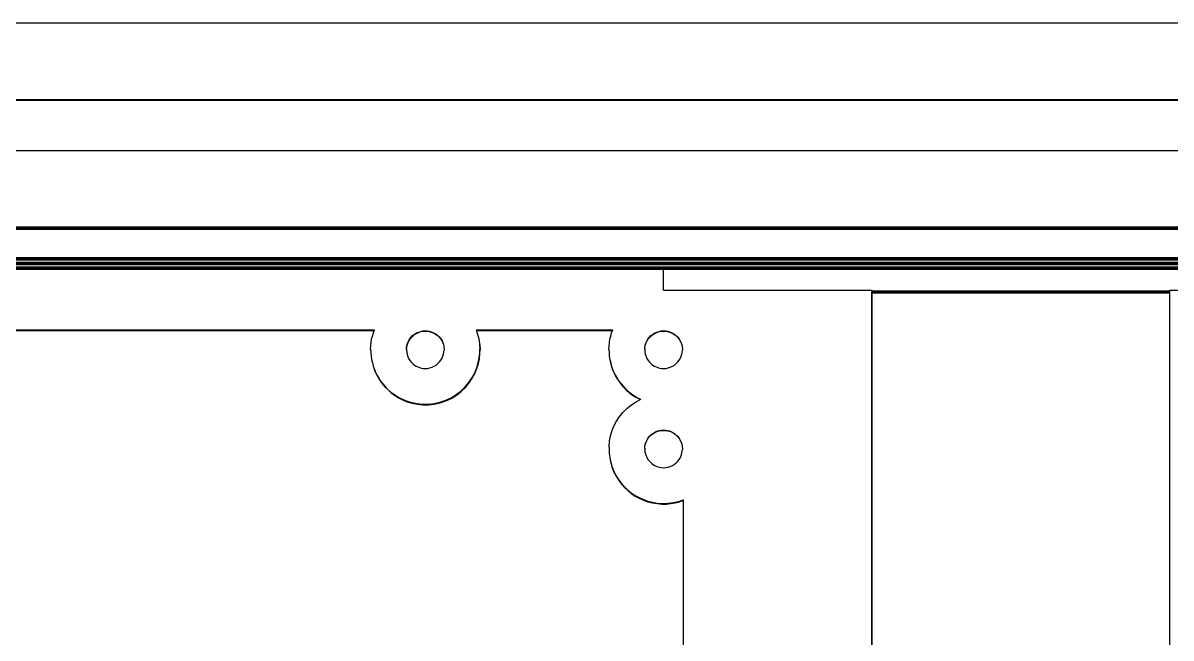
# Model space of a CAD drawing. Header units: millimetres. Extents: x -226 to 218, y -257 to 254.
# Drawn here: x -99.4 to 14.9, y 192.7 to 253.9 of the extents above; entities that cross this region are included whole.
import ezdxf

# ---------------------------------------------------------------- set-up
doc = ezdxf.new("R2010")
doc.units = ezdxf.units.MM
doc.layers.add('VISIBLE', color=7, linetype='Continuous')

msp = doc.modelspace()

# ---------------------------------------------------------------- linework, layer by layer
at = {"layer": 'VISIBLE'}
for p, q in [((-205.68, 253.92), (205.68, 253.92)), ((-204.15, 246.31), (204.15, 246.31)), ((-198, 246.23), (198, 246.23)), ((-204.15, 241.23), (204.15, 241.23)), ((-205.68, 233.61), (205.68, 233.61)), ((-197.98, 233.52), (197.98, 233.52)), ((-197.98, 233.46), (197.98, 233.46)), ((-197.86, 233.37), (197.86, 233.37)), ((-196.42, 230.56), (196.42, 230.56)), ((-195.41, 230.48), (195.41, 230.48)), ((-195.41, 230.42), (195.41, 230.42)), ((-195.28, 230.33), (195.28, 230.33)), ((-195.08, 230.09), (195.08, 230.09)), ((-195, 230.01), (195, 230.01)), ((-194.96, 229.95), (194.96, 229.95)), ((-194.88, 229.86), (194.88, 229.86)), ((-194.69, 229.63), (194.69, 229.63)), ((-194.62, 229.55), (194.62, 229.55)), ((-194.57, 229.49), (194.57, 229.49)), ((-194.49, 229.4), (194.49, 229.4)), ((-35.58, 227.32), (-35.58, 229.4)), ((-35.57, 227.32), (-35.57, 229.4)), ((-35.58, 227.32), (-14.83, 227.32)), ((-14.83, 142.39), (-14.83, 227.32)), ((-14.83, 227.32), (-14.81, 227.07)), ((-14.82, 227.25), (14.82, 227.25)), ((-14.82, 227.17), (14.82, 227.17)), ((-14.81, 227.11), (14.81, 227.11)), ((-14.81, 161.91), (-14.81, 227.07)), ((-14.81, 227.03), (14.81, 227.03)), ((14.81, 227.07), (14.83, 227.32)), ((14.81, 161.91), (14.81, 227.07)), ((14.83, 142.39), (14.83, 227.32)), ((14.83, 227.32), (35.58, 227.32)), ((-143.19, 223.36), (-64.36, 223.36)), ((-143.14, 223.3), (-64.39, 223.3)), ((-64.56, 222.74), (-64.47, 223.06)), ((-64.56, 222.74), (-64.47, 223.06)), ((-64.47, 223.06), (-64.36, 223.36)), ((-64.47, 223.06), (-64.36, 223.36)), ((-60.56, 222.78), (-60.38, 222.92)), ((-60.55, 222.74), (-60.37, 222.89)), ((-60.55, 222.74), (-60.37, 222.89)), ((-60.38, 222.92), (-60.18, 223.05)), ((-60.37, 222.89), (-60.17, 223.01)), ((-60.37, 222.89), (-60.17, 223.01)), ((-60.18, 223.05), (-59.97, 223.14)), ((-60.17, 223.01), (-59.96, 223.11)), ((-60.17, 223.01), (-59.96, 223.11)), ((-59.97, 223.14), (-59.75, 223.21)), ((-59.96, 223.11), (-59.74, 223.18)), ((-59.96, 223.11), (-59.74, 223.18)), ((-59.75, 223.21), (-59.53, 223.25)), ((-59.74, 223.18), (-59.52, 223.22)), ((-59.53, 223.25), (-59.31, 223.27)), ((-59.52, 223.22), (-59.31, 223.23)), ((-59.31, 223.27), (-59.1, 223.26)), ((-59.31, 223.23), (-59.1, 223.22)), ((-59.1, 223.26), (-58.91, 223.22)), ((-59.1, 223.22), (-58.9, 223.19)), ((-58.91, 223.22), (-58.72, 223.17)), ((-58.9, 223.19), (-58.71, 223.14)), ((-58.72, 223.17), (-58.39, 223.03)), ((-58.71, 223.14), (-58.38, 223)), ((-58.39, 223.03), (-58.13, 222.85)), ((-58.38, 223), (-58.12, 222.82)), ((-54.24, 223.36), (-54.12, 223.04)), ((-54.24, 223.36), (-40.64, 223.36)), ((-54.21, 223.3), (-40.67, 223.3)), ((-54.12, 223.04), (-54.02, 222.69)), ((-40.84, 222.74), (-40.75, 223.06)), ((-40.84, 222.74), (-40.75, 223.06)), ((-40.75, 223.06), (-40.64, 223.36)), ((-40.75, 223.06), (-40.64, 223.36)), ((-36.84, 222.78), (-36.66, 222.92)), ((-36.84, 222.74), (-36.66, 222.89)), ((-36.66, 222.92), (-36.46, 223.05)), ((-36.66, 222.89), (-36.46, 223.01)), ((-36.66, 222.89), (-36.46, 223.01)), ((-36.46, 223.05), (-36.25, 223.14)), ((-36.46, 223.01), (-36.24, 223.11)), ((-36.46, 223.01), (-36.24, 223.11)), ((-36.25, 223.14), (-36.03, 223.21)), ((-36.24, 223.11), (-36.03, 223.18)), ((-36.24, 223.11), (-36.03, 223.18)), ((-36.03, 223.21), (-35.81, 223.25)), ((-36.03, 223.18), (-35.81, 223.22)), ((-35.81, 223.25), (-35.59, 223.27)), ((-35.81, 223.22), (-35.59, 223.23)), ((-35.59, 223.27), (-35.38, 223.26)), ((-35.59, 223.23), (-35.38, 223.22)), ((-35.38, 223.26), (-35.19, 223.22)), ((-35.38, 223.22), (-35.18, 223.19)), ((-35.19, 223.22), (-35, 223.17)), ((-35.18, 223.19), (-34.99, 223.14)), ((-35, 223.17), (-34.67, 223.03)), ((-34.99, 223.14), (-34.67, 223)), ((-34.67, 223.03), (-34.41, 222.85)), ((-34.67, 223), (-34.4, 222.82)), ((-64.74, 221.42), (-64.72, 221.75)), ((-64.72, 221.75), (-64.69, 222.09)), ((-64.72, 221.75), (-64.69, 222.09)), ((-64.69, 222.09), (-64.64, 222.42)), ((-64.69, 222.09), (-64.64, 222.42)), ((-64.64, 222.42), (-64.56, 222.74)), ((-64.64, 222.42), (-64.56, 222.74)), ((-61.16, 221.64), (-61.12, 221.83)), ((-61.15, 221.6), (-61.12, 221.8)), ((-61.12, 221.83), (-61.06, 222.03)), ((-61.12, 221.8), (-61.05, 222)), ((-61.06, 222.03), (-60.98, 222.23)), ((-61.05, 222), (-60.97, 222.2)), ((-60.98, 222.23), (-60.86, 222.43)), ((-60.97, 222.2), (-60.85, 222.39)), ((-60.97, 222.2), (-60.85, 222.39)), ((-60.86, 222.43), (-60.73, 222.61)), ((-60.85, 222.39), (-60.72, 222.58)), ((-60.85, 222.39), (-60.72, 222.58)), ((-60.73, 222.61), (-60.56, 222.78)), ((-60.72, 222.58), (-60.55, 222.74)), ((-60.72, 222.58), (-60.55, 222.74)), ((-58.13, 222.85), (-57.92, 222.66)), ((-58.12, 222.82), (-57.91, 222.63)), ((-57.92, 222.66), (-57.76, 222.47)), ((-57.91, 222.63), (-57.76, 222.44)), ((-57.76, 222.47), (-57.63, 222.25)), ((-57.76, 222.44), (-57.63, 222.22)), ((-57.63, 222.25), (-57.52, 221.99)), ((-57.63, 222.22), (-57.52, 221.96)), ((-57.52, 221.99), (-57.45, 221.69)), ((-54.02, 222.69), (-53.94, 222.31)), ((-54.02, 222.69), (-54.01, 222.62)), ((-54.01, 222.62), (-53.93, 222.24)), ((-53.94, 222.31), (-53.89, 221.9)), ((-53.93, 222.24), (-53.87, 221.84)), ((-53.89, 221.9), (-53.87, 221.48)), ((-53.87, 221.84), (-53.85, 221.41)), ((-41.02, 221.42), (-41, 221.75)), ((-41, 221.75), (-40.97, 222.09)), ((-41, 221.75), (-40.97, 222.09)), ((-40.97, 222.09), (-40.92, 222.42)), ((-40.97, 222.09), (-40.92, 222.42)), ((-40.92, 222.42), (-40.84, 222.74)), ((-40.92, 222.42), (-40.84, 222.74)), ((-37.44, 221.64), (-37.4, 221.83)), ((-37.44, 221.6), (-37.4, 221.8)), ((-37.4, 221.83), (-37.34, 222.03)), ((-37.4, 221.8), (-37.34, 222)), ((-37.34, 222.03), (-37.26, 222.23)), ((-37.34, 222), (-37.25, 222.2)), ((-37.26, 222.23), (-37.14, 222.43)), ((-37.25, 222.2), (-37.14, 222.39)), ((-37.25, 222.2), (-37.14, 222.39)), ((-37.14, 222.43), (-37.01, 222.61)), ((-37.14, 222.39), (-37, 222.58)), ((-37.14, 222.39), (-37, 222.58)), ((-37.01, 222.61), (-36.84, 222.78)), ((-37, 222.58), (-36.84, 222.74)), ((-37, 222.58), (-36.84, 222.74)), ((-34.41, 222.85), (-34.2, 222.66)), ((-34.4, 222.82), (-34.2, 222.63)), ((-34.2, 222.66), (-34.04, 222.47)), ((-34.2, 222.63), (-34.04, 222.44)), ((-34.04, 222.47), (-33.91, 222.25)), ((-34.04, 222.44), (-33.91, 222.22)), ((-33.91, 222.25), (-33.8, 221.99)), ((-33.91, 222.22), (-33.8, 221.96)), ((-33.8, 221.99), (-33.73, 221.69)), ((-33.8, 221.96), (-33.73, 221.67)), ((-64.74, 221.42), (-64.73, 221.07)), ((-64.73, 221.07), (-64.7, 220.73)), ((-64.7, 220.73), (-64.65, 220.4)), ((-61.18, 221.44), (-61.16, 221.64)), ((-61.18, 221.44), (-61.15, 221.09)), ((-61.17, 221.41), (-61.15, 221.6)), ((-61.17, 221.41), (-61.15, 221.06)), ((-61.15, 221.09), (-61.08, 220.78)), ((-61.15, 221.06), (-61.08, 220.78)), ((-61.08, 220.78), (-60.97, 220.52)), ((-57.62, 220.54), (-57.54, 220.74)), ((-57.54, 220.74), (-57.48, 220.94)), ((-57.48, 220.94), (-57.44, 221.14)), ((-57.45, 221.69), (-57.42, 221.33)), ((-57.44, 221.14), (-57.42, 221.33)), ((-53.93, 220.56), (-53.88, 221.03)), ((-53.91, 220.49), (-53.86, 220.96)), ((-53.88, 221.03), (-53.87, 221.48)), ((-53.86, 220.96), (-53.85, 221.41)), ((-41.02, 221.42), (-41.01, 221.07)), ((-41.01, 221.07), (-40.98, 220.73)), ((-40.98, 220.73), (-40.92, 220.4)), ((-37.46, 221.44), (-37.44, 221.64)), ((-37.46, 221.44), (-37.43, 221.09)), ((-37.45, 221.41), (-37.44, 221.6)), ((-37.45, 221.41), (-37.43, 221.07)), ((-37.43, 221.09), (-37.36, 220.78)), ((-37.36, 220.78), (-37.25, 220.52)), ((-33.9, 220.54), (-33.82, 220.74)), ((-33.82, 220.74), (-33.76, 220.94)), ((-33.76, 220.94), (-33.72, 221.14)), ((-33.73, 221.69), (-33.7, 221.33)), ((-33.72, 221.14), (-33.7, 221.33)), ((-64.65, 220.4), (-64.57, 220.06)), ((-64.57, 220.06), (-64.48, 219.74)), ((-64.48, 219.74), (-64.48, 219.72)), ((-64.48, 219.74), (-64.37, 219.42)), ((-64.48, 219.72), (-64.46, 219.69)), ((-64.46, 219.69), (-64.46, 219.67)), ((-64.46, 219.67), (-64.35, 219.35)), ((-60.97, 220.52), (-60.84, 220.31)), ((-60.84, 220.31), (-60.68, 220.11)), ((-60.68, 220.11), (-60.47, 219.92)), ((-60.47, 219.92), (-60.21, 219.74)), ((-60.21, 219.74), (-59.88, 219.6)), ((-59.88, 219.6), (-59.69, 219.55)), ((-59.69, 219.55), (-59.5, 219.52)), ((-59.5, 219.52), (-59.29, 219.51)), ((-59.29, 219.51), (-59.07, 219.52)), ((-59.07, 219.52), (-58.85, 219.56)), ((-59.07, 219.52), (-58.85, 219.56)), ((-58.85, 219.56), (-58.63, 219.63)), ((-58.85, 219.56), (-58.63, 219.63)), ((-58.63, 219.63), (-58.42, 219.73)), ((-58.63, 219.63), (-58.42, 219.73)), ((-58.42, 219.73), (-58.22, 219.85)), ((-58.42, 219.73), (-58.22, 219.85)), ((-58.22, 219.85), (-58.04, 220)), ((-58.22, 219.85), (-58.04, 220)), ((-58.04, 220), (-57.87, 220.17)), ((-58.04, 220), (-57.87, 220.17)), ((-57.87, 220.17), (-57.74, 220.35)), ((-57.87, 220.17), (-57.74, 220.35)), ((-57.74, 220.35), (-57.62, 220.54)), ((-54.37, 219.09), (-54.17, 219.58)), ((-54.36, 219.02), (-54.16, 219.52)), ((-54.17, 219.58), (-54.03, 220.07)), ((-54.16, 219.52), (-54.01, 220.01)), ((-54.03, 220.07), (-53.93, 220.56)), ((-54.01, 220.01), (-53.91, 220.49)), ((-40.92, 220.4), (-40.91, 220.33)), ((-40.92, 220.4), (-40.85, 220.06)), ((-40.91, 220.33), (-40.84, 220)), ((-40.91, 220.33), (-40.84, 220)), ((-40.85, 220.06), (-40.76, 219.74)), ((-40.84, 220), (-40.75, 219.67)), ((-40.76, 219.74), (-40.65, 219.42)), ((-40.75, 219.67), (-40.63, 219.35)), ((-37.25, 220.52), (-37.12, 220.31)), ((-37.12, 220.31), (-36.96, 220.11)), ((-36.96, 220.11), (-36.75, 219.92)), ((-36.75, 219.92), (-36.49, 219.74)), ((-36.75, 219.92), (-36.49, 219.74)), ((-36.49, 219.74), (-36.16, 219.6)), ((-36.16, 219.6), (-35.97, 219.55)), ((-35.97, 219.55), (-35.78, 219.52)), ((-35.78, 219.52), (-35.57, 219.51)), ((-35.57, 219.51), (-35.35, 219.52)), ((-35.35, 219.52), (-35.13, 219.56)), ((-35.35, 219.52), (-35.13, 219.56)), ((-35.13, 219.56), (-34.91, 219.63)), ((-35.13, 219.56), (-34.91, 219.63)), ((-34.91, 219.63), (-34.7, 219.73)), ((-34.91, 219.63), (-34.7, 219.73)), ((-34.7, 219.73), (-34.5, 219.85)), ((-34.7, 219.73), (-34.5, 219.85)), ((-34.5, 219.85), (-34.32, 220)), ((-34.5, 219.85), (-34.32, 220)), ((-34.32, 220), (-34.15, 220.17)), ((-34.32, 220), (-34.15, 220.17)), ((-34.15, 220.17), (-34.02, 220.35)), ((-34.15, 220.17), (-34.02, 220.35)), ((-34.02, 220.35), (-33.9, 220.54)), ((-64.37, 219.42), (-64.24, 219.11)), ((-64.35, 219.35), (-64.22, 219.05)), ((-64.35, 219.35), (-64.22, 219.05)), ((-64.24, 219.11), (-64.09, 218.81)), ((-64.22, 219.05), (-64.07, 218.75)), ((-64.22, 219.05), (-64.07, 218.75)), ((-64.09, 218.81), (-63.92, 218.53)), ((-64.07, 218.75), (-63.91, 218.47)), ((-64.07, 218.75), (-63.91, 218.47)), ((-63.92, 218.53), (-63.75, 218.26)), ((-63.91, 218.47), (-63.73, 218.2)), ((-63.91, 218.47), (-63.73, 218.2)), ((-54.95, 218.13), (-54.63, 218.6)), ((-54.93, 218.07), (-54.62, 218.54)), ((-54.63, 218.6), (-54.37, 219.09)), ((-54.62, 218.54), (-54.36, 219.02)), ((-40.65, 219.42), (-40.52, 219.11)), ((-40.63, 219.35), (-40.5, 219.05)), ((-40.63, 219.35), (-40.5, 219.05)), ((-40.52, 219.11), (-40.37, 218.81)), ((-40.5, 219.05), (-40.36, 218.75)), ((-40.5, 219.05), (-40.36, 218.75)), ((-40.37, 218.81), (-40.2, 218.53)), ((-40.36, 218.75), (-40.19, 218.47)), ((-40.36, 218.75), (-40.19, 218.47)), ((-40.2, 218.53), (-40.03, 218.26)), ((-40.19, 218.47), (-40.01, 218.2)), ((-40.19, 218.47), (-40.01, 218.2)), ((-63.75, 218.26), (-63.54, 217.98)), ((-63.73, 218.2), (-63.52, 217.92)), ((-63.54, 217.98), (-63.3, 217.71)), ((-63.52, 217.92), (-63.28, 217.64)), ((-63.3, 217.71), (-63.03, 217.43)), ((-63.28, 217.64), (-63.01, 217.37)), ((-63.03, 217.43), (-62.72, 217.16)), ((-63.01, 217.37), (-62.7, 217.1)), ((-62.72, 217.16), (-62.38, 216.91)), ((-56.22, 216.91), (-55.74, 217.28)), ((-56.2, 216.85), (-55.73, 217.21)), ((-55.74, 217.28), (-55.32, 217.69)), ((-55.73, 217.21), (-55.3, 217.62)), ((-55.32, 217.69), (-54.95, 218.13)), ((-55.3, 217.62), (-54.93, 218.07)), ((-40.03, 218.26), (-39.81, 217.98)), ((-40.01, 218.2), (-39.8, 217.91)), ((-39.81, 217.98), (-39.58, 217.7)), ((-39.8, 217.91), (-39.57, 217.64)), ((-39.58, 217.7), (-39.33, 217.45)), ((-39.57, 217.64), (-39.31, 217.38)), ((-39.33, 217.45), (-39.06, 217.21)), ((-39.31, 217.38), (-39.04, 217.14)), ((-39.06, 217.21), (-38.77, 216.99)), ((-62.7, 217.1), (-62.36, 216.84)), ((-62.38, 216.91), (-62, 216.67)), ((-62.36, 216.84), (-61.98, 216.6)), ((-62, 216.67), (-61.58, 216.45)), ((-61.98, 216.6), (-61.56, 216.39)), ((-61.58, 216.45), (-61.12, 216.27)), ((-61.56, 216.39), (-61.1, 216.2)), ((-61.12, 216.27), (-60.63, 216.12)), ((-61.1, 216.2), (-60.61, 216.05)), ((-60.63, 216.12), (-60.11, 216.01)), ((-60.61, 216.05), (-60.09, 215.95)), ((-60.11, 216.01), (-59.56, 215.96)), ((-58.99, 215.96), (-58.42, 216.02)), ((-58.42, 216.02), (-57.84, 216.15)), ((-58.4, 215.96), (-57.82, 216.09)), ((-58.4, 215.96), (-57.82, 216.09)), ((-57.84, 216.15), (-57.27, 216.34)), ((-57.82, 216.09), (-57.26, 216.28)), ((-57.27, 216.34), (-56.73, 216.6)), ((-57.26, 216.28), (-56.71, 216.53)), ((-56.73, 216.6), (-56.22, 216.91)), ((-56.71, 216.53), (-56.2, 216.85)), ((-56.71, 216.53), (-56.2, 216.85)), ((-39.04, 217.14), (-38.76, 216.92)), ((-38.78, 215.9), (-38.32, 216.2)), ((-38.77, 216.99), (-38.47, 216.79)), ((-38.76, 216.92), (-38.46, 216.72)), ((-38.47, 216.79), (-38.16, 216.6)), ((-38.46, 216.72), (-38.15, 216.54)), ((-38.32, 216.2), (-37.84, 216.45)), ((-38.16, 216.6), (-37.84, 216.45)), ((-38.15, 216.54), (-37.9, 216.42)), ((-38.15, 216.54), (-37.9, 216.42)), ((-60.09, 215.95), (-59.54, 215.89)), ((-59.56, 215.96), (-58.99, 215.96)), ((-59.54, 215.89), (-58.98, 215.9)), ((-58.98, 215.9), (-58.4, 215.96)), ((-58.98, 215.9), (-58.4, 215.96)), ((-40.03, 214.63), (-39.65, 215.11)), ((-39.65, 215.11), (-39.23, 215.53)), ((-39.23, 215.53), (-38.78, 215.9)), ((-40.63, 213.53), (-40.36, 214.1)), ((-40.36, 214.1), (-40.03, 214.63)), ((-40.96, 212.3), (-40.83, 212.92)), ((-40.83, 212.92), (-40.63, 213.53)), ((-40.83, 212.92), (-40.63, 213.53)), ((-37.14, 212.54), (-37.01, 212.73)), ((-37.14, 212.51), (-37, 212.7)), ((-37.14, 212.51), (-37, 212.7)), ((-37.01, 212.73), (-36.84, 212.89)), ((-37, 212.7), (-36.84, 212.86)), ((-37, 212.7), (-36.84, 212.86)), ((-36.84, 212.89), (-36.66, 213.04)), ((-36.84, 212.86), (-36.66, 213.01)), ((-36.66, 213.04), (-36.46, 213.16)), ((-36.66, 213.01), (-36.46, 213.13)), ((-36.66, 213.01), (-36.46, 213.13)), ((-36.46, 213.16), (-36.25, 213.26)), ((-36.46, 213.13), (-36.24, 213.23)), ((-36.46, 213.13), (-36.24, 213.23)), ((-36.25, 213.26), (-36.03, 213.33)), ((-36.24, 213.23), (-36.03, 213.3)), ((-36.24, 213.23), (-36.03, 213.3)), ((-36.03, 213.33), (-35.81, 213.37)), ((-36.03, 213.3), (-35.81, 213.34)), ((-35.81, 213.37), (-35.59, 213.38)), ((-35.81, 213.34), (-35.59, 213.35)), ((-35.59, 213.38), (-35.38, 213.37)), ((-35.59, 213.35), (-35.38, 213.34)), ((-35.38, 213.37), (-35.19, 213.34)), ((-35.38, 213.34), (-35.18, 213.31)), ((-35.19, 213.34), (-35, 213.29)), ((-35.18, 213.31), (-34.99, 213.26)), ((-35, 213.29), (-34.67, 213.15)), ((-34.99, 213.26), (-34.67, 213.12)), ((-34.67, 213.15), (-34.41, 212.97)), ((-34.67, 213.12), (-34.4, 212.94)), ((-34.41, 212.97), (-34.2, 212.78)), ((-34.4, 212.94), (-34.2, 212.75)), ((-34.2, 212.78), (-34.04, 212.58)), ((-34.2, 212.75), (-34.04, 212.55)), ((-34.2, 212.75), (-34.04, 212.55)), ((-34.04, 212.58), (-33.91, 212.37)), ((-41.01, 211.67), (-40.96, 212.3)), ((-41.01, 211.67), (-41, 211.05)), ((-41.01, 211.67), (-41, 211.05)), ((-37.46, 211.56), (-37.44, 211.75)), ((-37.46, 211.56), (-37.43, 211.21)), ((-37.45, 211.53), (-37.44, 211.72)), ((-37.45, 211.53), (-37.43, 211.19)), ((-37.44, 211.75), (-37.4, 211.95)), ((-37.44, 211.72), (-37.4, 211.92)), ((-37.4, 211.95), (-37.34, 212.15)), ((-37.4, 211.92), (-37.34, 212.12)), ((-37.34, 212.15), (-37.26, 212.35)), ((-37.34, 212.12), (-37.25, 212.32)), ((-37.26, 212.35), (-37.14, 212.54)), ((-37.25, 212.32), (-37.14, 212.51)), ((-37.25, 212.32), (-37.14, 212.51)), ((-34.04, 212.55), (-33.91, 212.34)), ((-33.91, 212.37), (-33.8, 212.11)), ((-33.91, 212.34), (-33.8, 212.08)), ((-33.8, 212.11), (-33.73, 211.8)), ((-33.8, 212.08), (-33.73, 211.79)), ((-33.73, 211.8), (-33.7, 211.45)), ((-33.72, 211.26), (-33.7, 211.45)), ((-41, 211.05), (-40.91, 210.44)), ((-41, 211.05), (-40.91, 210.44)), ((-40.91, 210.44), (-40.9, 210.38)), ((-40.91, 210.44), (-40.76, 209.87)), ((-40.9, 210.38), (-40.75, 209.8)), ((-37.43, 211.21), (-37.36, 210.9)), ((-37.36, 210.9), (-37.25, 210.64)), ((-37.25, 210.64), (-37.12, 210.42)), ((-37.12, 210.42), (-36.96, 210.23)), ((-34.15, 210.28), (-34.02, 210.46)), ((-34.15, 210.28), (-34.02, 210.46)), ((-34.02, 210.46), (-33.9, 210.66)), ((-33.9, 210.66), (-33.82, 210.86)), ((-33.82, 210.86), (-33.76, 211.06)), ((-33.76, 211.06), (-33.72, 211.26)), ((-40.76, 209.87), (-40.56, 209.33)), ((-40.75, 209.8), (-40.55, 209.26)), ((-40.56, 209.33), (-40.31, 208.83)), ((-40.55, 209.26), (-40.3, 208.77)), ((-36.96, 210.23), (-36.75, 210.04)), ((-36.75, 210.04), (-36.49, 209.86)), ((-36.49, 209.86), (-36.16, 209.72)), ((-36.16, 209.72), (-35.97, 209.67)), ((-35.97, 209.67), (-35.78, 209.64)), ((-35.78, 209.64), (-35.57, 209.63)), ((-35.57, 209.63), (-35.35, 209.64)), ((-35.35, 209.64), (-35.13, 209.68)), ((-35.35, 209.64), (-35.13, 209.68)), ((-35.13, 209.68), (-34.91, 209.75)), ((-35.13, 209.68), (-34.91, 209.75)), ((-34.91, 209.75), (-34.7, 209.85)), ((-34.91, 209.75), (-34.7, 209.85)), ((-34.7, 209.85), (-34.5, 209.97)), ((-34.7, 209.85), (-34.5, 209.97)), ((-34.5, 209.97), (-34.32, 210.11)), ((-34.5, 209.97), (-34.32, 210.11)), ((-34.32, 210.11), (-34.15, 210.28)), ((-34.32, 210.11), (-34.15, 210.28)), ((-40.31, 208.83), (-40.03, 208.38)), ((-40.3, 208.77), (-40.01, 208.31)), ((-40.03, 208.38), (-39.77, 208.04)), ((-40.01, 208.31), (-39.76, 207.98)), ((-39.77, 208.04), (-39.48, 207.72)), ((-39.76, 207.98), (-39.47, 207.65)), ((-39.48, 207.72), (-39.16, 207.41)), ((-39.47, 207.65), (-39.14, 207.35)), ((-39.47, 207.65), (-39.14, 207.35)), ((-39.16, 207.41), (-38.8, 207.13)), ((-39.14, 207.35), (-38.79, 207.07)), ((-39.14, 207.35), (-38.79, 207.07)), ((-38.8, 207.13), (-38.42, 206.87)), ((-38.79, 207.07), (-38.41, 206.81)), ((-38.79, 207.07), (-38.41, 206.81)), ((-38.42, 206.87), (-38.02, 206.65)), ((-38.41, 206.81), (-38.01, 206.58)), ((-38.02, 206.65), (-37.59, 206.45)), ((-38.01, 206.58), (-37.58, 206.39)), ((-37.59, 206.45), (-37.15, 206.3)), ((-37.58, 206.39), (-37.14, 206.24)), ((-37.15, 206.3), (-36.69, 206.18)), ((-37.14, 206.24), (-36.68, 206.12)), ((-36.69, 206.18), (-36.23, 206.11)), ((-36.68, 206.12), (-36.22, 206.05)), ((-36.23, 206.11), (-35.77, 206.07)), ((-36.22, 206.05), (-35.76, 206.01)), ((-36.22, 206.05), (-35.76, 206.01)), ((-35.77, 206.07), (-35.31, 206.07)), ((-35.76, 206.01), (-35.3, 206.01)), ((-35.76, 206.01), (-35.3, 206.01)), ((-35.31, 206.07), (-34.86, 206.12)), ((-35.3, 206.01), (-34.85, 206.05)), ((-34.86, 206.12), (-34.43, 206.19)), ((-34.85, 206.05), (-34.42, 206.13)), ((-34.43, 206.19), (-34, 206.3)), ((-34.42, 206.13), (-33.99, 206.24)), ((-34, 206.3), (-33.6, 206.44)), ((-33.99, 206.24), (-33.6, 206.38)), ((-33.6, 163.2), (-33.6, 206.44))]:
    msp.add_line(p, q, dxfattribs=at)

doc.saveas('drawing.dxf')
